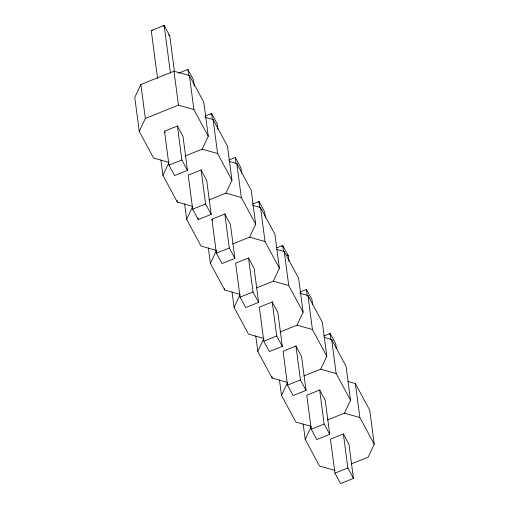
<?xml version="1.0" encoding="UTF-8"?>
<svg xmlns="http://www.w3.org/2000/svg" width="509" height="509" viewBox="0 0 509 509"><rect width="100%" height="100%" fill="white"/><g stroke="black" fill="none" stroke-linecap="round" stroke-linejoin="round"><path stroke-width="0.76" d="M185.238 155.951L202.175 149.169L208.264 136.202L203.791 102.233L189.418 75.555L173.989 71.203L140.859 84.462L134.77 97.429L139.243 131.398L153.616 158.076L169.039 162.428M139.243 131.398L145.332 118.432L140.859 84.462M215.727 250.224L201.036 246.076L186.663 219.398L192.752 206.431L177.329 202.073L162.95 175.395L168.721 163.115M208.951 199.948L225.881 193.172L231.97 180.205L227.498 146.236L213.125 119.558L205.044 117.274M240.172 294.431L224.749 290.073L210.37 263.395L216.459 250.428M232.658 243.951L249.595 237.169L255.683 224.202L251.211 190.232L236.838 163.554L229.489 161.48M287.591 382.431L272.162 378.072L257.789 351.395L263.878 338.428L248.456 334.076L234.083 307.398L239.847 295.112M256.371 287.948L273.301 281.172L279.39 268.205L274.917 234.235L260.544 207.557L252.464 205.273M280.077 331.951L297.014 325.168L303.103 312.202L298.63 278.232L284.251 251.554L276.909 249.48M335.011 470.431L319.582 466.072L305.209 439.401L311.298 426.434L295.875 422.076L281.502 395.398L287.267 383.112M303.79 375.947L320.721 369.171L326.81 356.205L322.337 322.235L307.964 295.557L299.884 293.273M327.497 419.95L344.428 413.168L350.523 400.201L346.05 366.232L331.671 339.56L324.328 337.48M348.035 381.483L355.384 383.557L369.757 410.235L374.23 444.204L368.141 457.171L351.204 463.947M163.236 26.29L164.165 25.45L169.764 35.846L174.511 71.89M210.656 114.29L211.585 113.45L217.184 123.846L217.909 129.331M258.076 202.289L259.005 201.449L264.604 211.846L265.329 217.33M281.782 246.286L282.711 245.453L288.317 255.842L289.036 261.327M329.202 334.286L330.131 333.452L335.736 343.842L336.354 348.544M157.548 78.411L151.256 30.616L164.165 25.45L170.458 73.245M178.551 73.181L187.878 69.453L193.477 79.843L194.304 86.11M145.332 118.432L178.462 105.172L193.884 109.524L208.264 136.202M187.477 170.381L181.878 159.991L177.406 126.022L183.005 136.412L187.477 170.381L174.568 175.548L168.969 165.158L164.496 131.188L177.857 125.838M205.133 116.033L211.585 113.45L212.412 119.717M168.969 165.158L181.878 159.991M201.57 169.841L188.209 175.185L192.682 209.154L198.281 219.551L211.19 214.384L206.718 180.415L201.119 170.019L205.585 203.988L211.19 214.384M228.84 160.036L235.292 157.453L240.897 167.843L241.616 173.327M192.682 209.154L205.585 203.988M234.897 258.381L229.298 247.991L224.825 214.022L230.424 224.412L234.897 258.381L221.988 263.547L216.389 253.158L211.916 219.188L225.277 213.837M252.553 204.033L259.005 201.449L259.832 207.717M216.389 253.158L229.298 247.991M248.984 257.84L235.629 263.185L240.102 297.154L245.701 307.551L258.61 302.384L254.137 268.415L248.532 258.018L253.005 291.988L258.61 302.384M276.979 247.743L282.711 245.453L283.538 251.72M240.102 297.154L253.005 291.988M272.697 301.837L259.336 307.188L263.808 341.157L269.407 351.547L282.317 346.381L277.844 312.411L272.245 302.022L276.718 335.991L282.317 346.381M299.966 292.032L306.424 289.449L312.023 299.846L312.641 304.547M263.808 341.157L276.718 335.991M296.403 345.84L283.049 351.185L287.515 385.154L293.12 395.55L306.03 390.384L301.557 356.415L295.952 346.018L300.425 379.988L306.03 390.384M323.679 336.035L330.131 333.452L330.958 339.719M287.515 385.154L300.425 379.988M320.116 389.837L306.755 395.188L311.228 429.157L316.827 439.547L329.737 434.381L325.264 400.411L319.665 390.021L324.138 423.991L329.737 434.381M311.228 429.157L324.138 423.991M343.823 433.84L330.468 439.184L334.935 473.154L340.54 483.55L353.45 478.384L348.977 444.414L343.371 434.018L347.844 467.987L353.45 478.384M334.935 473.154L347.844 467.987M151.256 30.616L152.713 30.381M202.175 149.169L217.597 153.527L231.97 180.205M225.881 193.172L241.304 197.524L255.683 224.202M249.595 237.169L265.017 241.527L279.39 268.205M273.301 281.172L288.724 285.524L303.103 312.202M297.014 325.168L312.437 329.527L326.81 356.205M320.721 369.171L336.144 373.53L350.523 400.201M344.428 413.168L359.857 417.526L374.23 444.204M168.46 34.962L169.764 35.846M287.012 254.958L288.317 255.842M164.496 131.188L165.247 132.575M211.916 219.188L212.667 220.575M355.384 383.557L359.857 417.526M331.671 339.56L336.144 373.53M307.964 295.557L312.437 329.527M306.424 289.449L307.251 295.716M284.251 251.554L288.724 285.524M303.179 423.959L305.209 439.401M260.544 207.557L265.017 241.527M279.466 379.956L281.502 395.398M271.965 376.533L272.162 378.072M236.838 163.554L241.304 197.524M235.292 157.453L236.119 163.72M255.76 335.959L257.789 351.395M213.125 119.558L217.597 153.527M232.047 291.956L234.083 307.398M224.545 288.533L224.749 290.073M189.418 75.555L193.884 109.524M187.878 69.453L188.699 75.72M208.34 247.959L210.37 263.395M198.077 218.005L198.281 219.551M173.989 71.203L178.462 105.172M184.627 203.956L186.663 219.398M177.126 200.533L177.329 202.073M160.92 159.96L162.95 175.395"/></g></svg>
